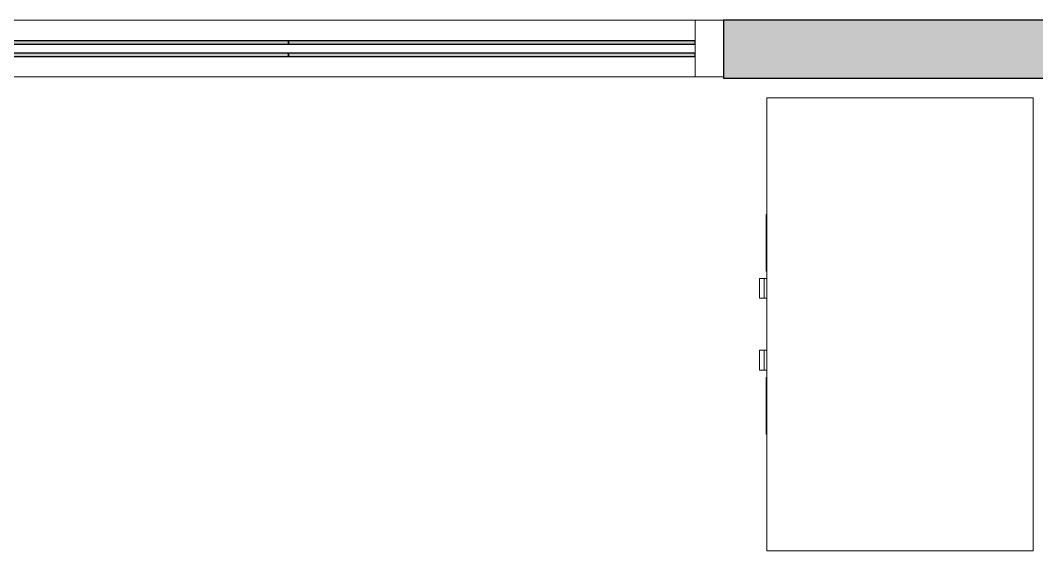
# Model space of a CAD drawing. Header units: millimetres. Extents: x 79795 to 317870, y -36033 to 97293.
# Drawn here: x 188111 to 189906, y 12670 to 13607 of the extents above; entities that cross this region are included whole.
import ezdxf

# ---------------------------------------------------------------- set-up
doc = ezdxf.new("R2010")
doc.units = ezdxf.units.MM
doc.header["$MEASUREMENT"] = 0
for name, color, linetype, lineweight in [('CSM-STL-XX-ZZ-M3-A-XXXX-00001_detached _19_04_21__rvt-1-Level 4$0$A-GLAZ-CURT', 7, 'CONTINUOUS', 9), ('CSM-STL-XX-ZZ-M3-A-XXXX-00001_detached _19_04_21__rvt-1-Level 4$0$A-GLAZ-CWMG', 7, 'CONTINUOUS', 9), ('CSM-STL-XX-ZZ-M3-A-XXXX-00001_detached _19_04_21__rvt-1-Level 4$0$A-WALL-PATT', 7, 'CONTINUOUS', 9), ('CSM-STL-XX-ZZ-M3-A-XXXX-00001_detached _19_04_21__rvt-1-Level 4$0$I-WALL', 7, 'CONTINUOUS', 9), ('I-FURN', 8, 'CONTINUOUS', 9)]:
    doc.layers.add(name, color=color, linetype=linetype, lineweight=lineweight)

msp = doc.modelspace()

# ---------------------------------------------------------------- hatches: boundary and pattern name
at = {"layer": 'CSM-STL-XX-ZZ-M3-A-XXXX-00001_detached _19_04_21__rvt-1-Level 4$0$A-GLAZ-CURT'}
h = msp.add_hatch(color=256, dxfattribs=at)
h.paths.add_polyline_path([(187684.8, 13543.3), (188584.8, 13543.3), (188584.8, 13549.3), (187684.8, 13549.3)], flags=0)
h.paths.add_polyline_path([(188584.8, 13565.3), (188584.8, 13571.3), (187684.8, 13571.3), (187684.8, 13565.3), (188201.8, 13565.3)], flags=0)
h = msp.add_hatch(color=256, dxfattribs=at)
h.paths.add_polyline_path([(188584.8, 13543.3), (189302.8, 13543.3), (189302.8, 13549.3), (188584.8, 13549.3)], flags=0)
h.paths.add_polyline_path([(189302.8, 13565.3), (189302.8, 13571.3), (188584.8, 13571.3), (188584.8, 13565.3), (189084, 13565.3)], flags=0)
at = {"layer": 'CSM-STL-XX-ZZ-M3-A-XXXX-00001_detached _19_04_21__rvt-1-Level 4$0$A-WALL-PATT'}
h = msp.add_hatch(color=256, dxfattribs=at)
h.paths.add_polyline_path([(190004.5, 13505.3), (190004.5, 13607.3), (189352.8, 13607.3), (189352.8, 13505.3)], flags=0)
h.paths.add_polyline_path([(185884.8, 13505.3), (185884.8, 13607.3), (185800.8, 13607.3), (185800.8, 13505.3)], flags=0)

# ---------------------------------------------------------------- linework, layer by layer
at = {"layer": 'CSM-STL-XX-ZZ-M3-A-XXXX-00001_detached _19_04_21__rvt-1-Level 4$0$A-GLAZ-CURT', "lineweight": 30}
for p, q in [((188584.8, 13571.3), (187684.8, 13571.3)), ((188584.8, 13565.3), (188584.8, 13571.3)), ((189302.8, 13571.3), (188584.8, 13571.3)), ((188584.8, 13571.3), (188584.8, 13565.3)), ((189302.8, 13565.3), (189302.8, 13571.3)), ((187684.8, 13565.3), (188584.8, 13565.3)), ((188584.8, 13565.3), (189302.8, 13565.3)), ((188584.8, 13549.3), (187684.8, 13549.3)), ((187684.8, 13543.3), (188584.8, 13543.3)), ((188584.8, 13543.3), (188584.8, 13549.3)), ((189302.8, 13549.3), (188584.8, 13549.3)), ((188584.8, 13549.3), (188584.8, 13543.3)), ((188584.8, 13543.3), (189302.8, 13543.3)), ((189302.8, 13543.3), (189302.8, 13549.3))]:
    msp.add_line(p, q, dxfattribs=at)
at = {"layer": 'CSM-STL-XX-ZZ-M3-A-XXXX-00001_detached _19_04_21__rvt-1-Level 4$0$A-GLAZ-CWMG'}
for p, q in [((188584.8, 13607.3), (187684.8, 13607.3)), ((189302.8, 13607.3), (188584.8, 13607.3)), ((188584.8, 13507.3), (187684.8, 13507.3)), ((189302.8, 13507.3), (188584.8, 13507.3))]:
    msp.add_line(p, q, dxfattribs=at)
at = {"layer": 'CSM-STL-XX-ZZ-M3-A-XXXX-00001_detached _19_04_21__rvt-1-Level 4$0$A-GLAZ-CWMG', "lineweight": 20, "extrusion": (0, 0, -1)}
for p, q in [((189352.8, 13607.3), (189302.8, 13607.3)), ((189302.8, 13607.3), (189302.8, 13507.3)), ((189352.8, 13507.3), (189352.8, 13607.3)), ((189302.8, 13507.3), (189352.8, 13507.3))]:
    msp.add_line(p, q, dxfattribs=at)
at = {"layer": 'CSM-STL-XX-ZZ-M3-A-XXXX-00001_detached _19_04_21__rvt-1-Level 4$0$I-WALL', "lineweight": 30}
for p, q in [((190004.5, 13607.3), (189352.8, 13607.3)), ((189352.8, 13607.3), (189352.8, 13505.3)), ((189352.8, 13505.3), (190004.5, 13505.3))]:
    msp.add_line(p, q, dxfattribs=at)
at = {"layer": 'I-FURN'}
for p, q in [((189429.6, 12670.4), (189429.6, 13470.4)), ((189429.6, 13470.4), (189899.6, 13470.4)), ((189899.6, 12670.4), (189899.6, 13470.4)), ((189429.6, 13264.4), (189428.1, 13264.4)), ((189428.1, 13256.4), (189428.1, 13264.4)), ((189428.1, 13264.4), (189428.1, 13260.4)), ((189429.6, 13264.4), (189428.1, 13264.4)), ((189428.1, 13260.4), (189428.1, 13264.4)), ((189428.1, 13264.4), (189428.1, 13260.4)), ((189429.6, 13264.4), (189428.1, 13264.4)), ((189428.1, 13260.4), (189428.1, 13264.4)), ((189428.1, 13264.4), (189428.1, 13260.4)), ((189428.1, 13172.4), (189428.1, 13256.4)), ((189428.1, 13170.3), (189428.1, 13172.4)), ((189428.1, 13164.4), (189428.1, 13170.3)), ((189428.1, 13168.4), (189428.1, 13164.4)), ((189428.1, 13168.4), (189428.1, 13164.4)), ((189428.1, 13164.4), (189428.1, 13168.4)), ((189428.1, 13168.4), (189428.1, 13164.4)), ((189428.1, 13164.4), (189428.1, 13168.4)), ((189428.1, 13164.4), (189429.6, 13164.4)), ((189428.1, 13164.4), (189429.6, 13164.4)), ((189428.1, 13164.4), (189429.6, 13164.4)), ((189416.6, 13151.4), (189416.6, 13116.4)), ((189416.6, 13151.4), (189417.1, 13151.4)), ((189416.6, 13151.4), (189416.6, 13116.4)), ((189417.1, 13151.4), (189424.6, 13151.4)), ((189429.6, 13151.4), (189424.6, 13151.4)), ((189424.6, 13116.4), (189424.6, 13151.4)), ((189429.6, 13151.4), (189424.6, 13151.4)), ((189429.6, 13151.4), (189428.1, 13151.4)), ((189428.1, 13151), (189428.1, 13151.4)), ((189428.1, 13151.4), (189428.1, 13151)), ((189417.1, 13116.4), (189416.6, 13116.4)), ((189424.6, 13116.4), (189417.1, 13116.4)), ((189424.6, 13116.4), (189429.6, 13116.4)), ((189424.6, 13116.4), (189429.6, 13116.4)), ((189416.6, 13024.4), (189416.6, 12989.4)), ((189416.6, 13024.4), (189417.1, 13024.4)), ((189416.6, 13024.4), (189416.6, 12989.4)), ((189417.1, 13024.4), (189424.6, 13024.4)), ((189429.6, 13024.4), (189424.6, 13024.4)), ((189424.6, 12989.4), (189424.6, 13024.4)), ((189429.6, 13024.4), (189424.6, 13024.4)), ((189417.1, 12989.4), (189416.6, 12989.4)), ((189424.6, 12989.4), (189417.1, 12989.4)), ((189424.6, 12989.4), (189429.6, 12989.4)), ((189424.6, 12989.4), (189429.6, 12989.4)), ((189428.1, 12989.8), (189428.1, 12989.4)), ((189428.1, 12989.4), (189428.1, 12989.8)), ((189428.1, 12989.4), (189429.6, 12989.4)), ((189429.6, 12976.4), (189428.1, 12976.4)), ((189428.1, 12968.4), (189428.1, 12976.4)), ((189428.1, 12976.4), (189428.1, 12972.4)), ((189429.6, 12976.4), (189428.1, 12976.4)), ((189428.1, 12972.4), (189428.1, 12976.4)), ((189428.1, 12976.4), (189428.1, 12972.4)), ((189429.6, 12976.4), (189428.1, 12976.4)), ((189428.1, 12972.4), (189428.1, 12976.4)), ((189428.1, 12976.4), (189428.1, 12972.4)), ((189428.1, 12884.4), (189428.1, 12968.4)), ((189428.1, 12876.4), (189428.1, 12884.4)), ((189428.1, 12880.4), (189428.1, 12876.4)), ((189428.1, 12880.4), (189428.1, 12876.4)), ((189428.1, 12876.4), (189428.1, 12880.4)), ((189428.1, 12880.4), (189428.1, 12876.4)), ((189428.1, 12876.4), (189428.1, 12880.4)), ((189428.1, 12876.4), (189429.6, 12876.4)), ((189428.1, 12876.4), (189429.6, 12876.4)), ((189428.1, 12876.4), (189429.6, 12876.4)), ((189429.6, 12670.4), (189899.6, 12670.4))]:
    msp.add_line(p, q, dxfattribs=at)

doc.saveas('drawing.dxf')
